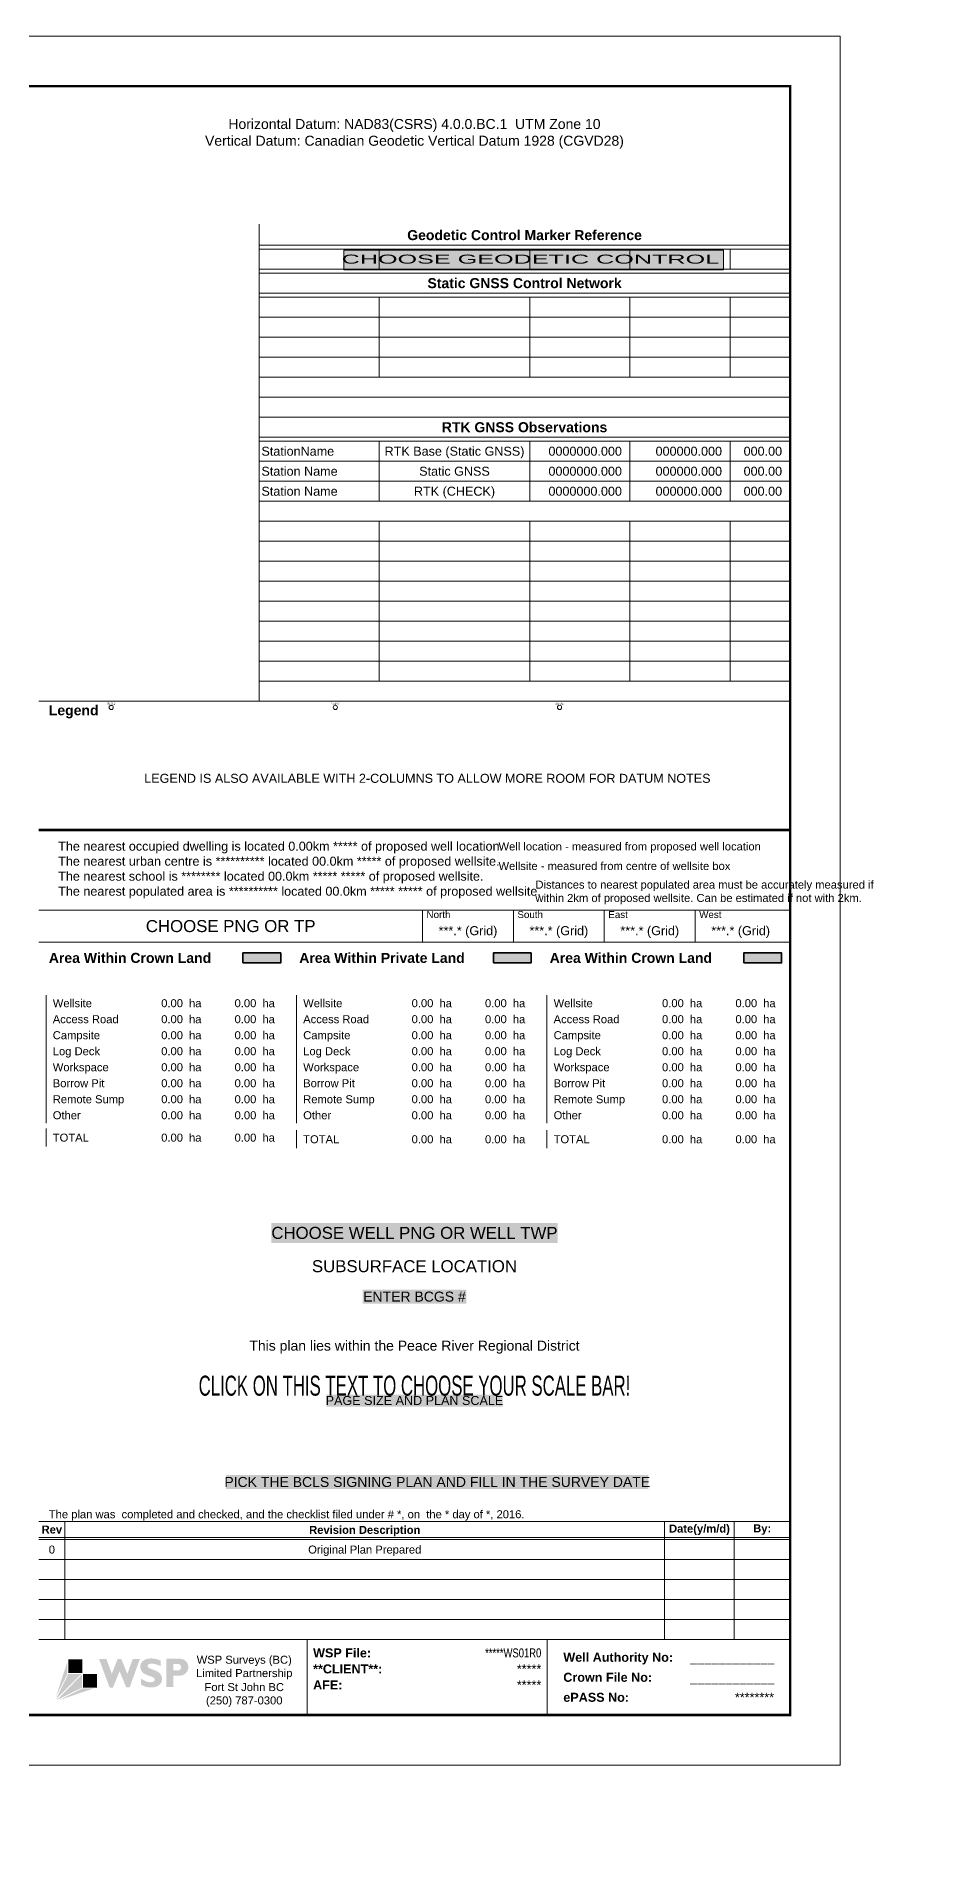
# Paper-space layout 'WellPlan' of a CAD drawing. Extents: x -547 to 11411, y -485 to 420.
# Drawn here: x -188.3 to 32.9, y -32.9 to 419.5 of the extents above; entities that cross this region are included whole.
import ezdxf
from ezdxf.enums import TextEntityAlignment as Align

# ---------------------------------------------------------------- set-up
doc = ezdxf.new("R2010")
doc.units = 0
doc.layers.add('Dwg_NoPrint', color=2, linetype='Continuous', lineweight=15, plot=False)
for name, color, linetype, lineweight in [('Dwg_Title', 7, 'Continuous', 13), ('Dwg_Wipeout', 255, 'Continuous', 20), ('Img_Logo', 7, 'Continuous', 25), ('Txt_Title', 7, 'Continuous', 15)]:
    doc.layers.add(name, color=color, linetype=linetype, lineweight=lineweight)
doc.styles.add('Sans', font='sanss___.ttf')
doc.styles.add('Sans_B', font='sanssb__.ttf')

# ---------------------------------------------------------------- blocks, each defined once
blk = doc.blocks.new('Border_17x22L')
at = {"layer": 'Dwg_NoPrint', "flags": 128}
blk.add_lwpolyline([(12.5, -12.5), (-547.4999999999999, -12.5), (-547.4999999999999, 419.5000000000001), (12.50000000000011, 419.5000000000001)], close=True, dxfattribs=at)
at = {"layer": 'Dwg_Title', "const_width": 0.6, "flags": 128}
blk.add_lwpolyline([(0, 0), (-534.9999999999999, 0), (-534.9999999999999, 407.0000000000001), (1.101341240428155e-13, 407.0000000000001)], close=True, dxfattribs=at)
blk = doc.blocks.new('*U44')
at = {"layer": 'Dwg_NoPrint'}
for centre in [(-169.5673511823375, 266.7502887054532), (-113.5891849993022, 266.7664061787533), (-57.58918499930223, 266.7664061787533)]:
    blk.add_circle(centre, 0.523707429597196, dxfattribs=at)
at = {"layer": 'Dwg_NoPrint', "style": 'Sans'}
for s, p in [('INSERTION TOP', (-169.5673511823375, 267.736455771694)), ('LEGEND ITEM', (-169.5673511823375, 267.45040568946)), ('INSERTION TOP', (-113.5891849993022, 267.7525732449941)), ('LEGEND ITEM', (-113.5891849993022, 267.4665231627602)), ('INSERTION TOP', (-57.58918499930223, 267.7525732449941)), ('LEGEND ITEM', (-57.58918499930223, 267.4665231627602))]:
    blk.add_text(s, height=0.2, dxfattribs=at).set_placement(p, align=Align.CENTER)
at = {"layer": 'Dwg_Title', "style": 'Sans_B'}
blk.add_text('Legend', height=2.5, dxfattribs=at).set_placement((-185.1411763494834, 264.7999999998137))
blk = doc.blocks.new('*U45')
at = {"layer": 'Dwg_Title'}
for p, q in [((0, -6.000000000000114), (132.6411763494834, -6.000000000000114)), ((0, -7.000000000000114), (132.6411763494834, -7.000000000000114)), ((30.00000000000205, -12.00000000000006), (30.00000000000216, -7.000000000000114)), ((92.64117634948343, -12.00000000000011), (92.64117634948343, -7.000000000000114)), ((0, -12.00000000000011), (132.6411763494834, -12.00000000000011)), ((0, -13.00000000000011), (132.6411763494834, -13.00000000000011)), ((0, -18.00000000000023), (132.6411763494834, -18.00000000000023)), ((0, -19.00000000000023), (132.6411763494834, -19.00000000000023)), ((30.0000000000016, -29.00000000000023), (30.00000000000182, -19.00000000000023)), ((0, -24.00000000000023), (132.6411763494834, -24.00000000000023)), ((0, -29.00000000000023), (132.6411763494834, -29.00000000000023)), ((30.0000000000016, -29.00000000000023), (30.0000000000016, -34.00000000000023)), ((67.64117634948343, -29.00000000000023), (67.64117634948343, -34.00000000000023)), ((92.64117634948343, -29.00000000000023), (92.64117634948343, -34.00000000000023)), ((117.6411763494834, -29.00000000000023), (117.6411763494834, -34.00000000000023)), ((0, -34.00000000000023), (132.6411763494834, -34.00000000000023)), ((30.0000000000016, -34.00000000000023), (30.0000000000016, -39.00000000000023)), ((67.64117634948343, -34.00000000000023), (67.64117634948343, -39.00000000000023)), ((92.64117634948343, -34.00000000000023), (92.64117634948343, -39.00000000000023)), ((117.6411763494834, -34.00000000000023), (117.6411763494834, -39.00000000000023)), ((0, -39.00000000000023), (132.6411763494834, -39.00000000000023)), ((0, -44.00000000000023), (132.6411763494834, -44.00000000000023))]:
    blk.add_line(p, q, dxfattribs=at)
at = {"layer": 'Dwg_Title', "flags": 128}
for points in [[(67.64117634948343, -7.000000000000114), (67.64117634948343, -12.00000000000011)], [(117.6411763494834, -7.000000000000114), (117.6411763494834, -12.00000000000011)], [(67.64117634948343, -19.00000000000023), (67.64117634948343, -29.00000000000023)], [(92.64117634948343, -19.00000000000023), (92.64117634948343, -29.00000000000023)], [(117.6411763494834, -19.00000000000023), (117.6411763494834, -29.00000000000023)]]:
    blk.add_lwpolyline(points, dxfattribs=at)
at = {"layer": 'Txt_Title', "style": 'Sans_B'}
for s, p in [('Geodetic Control Marker Reference', (66.32058817474172, -3.5)), ('Static GNSS Control Network', (66.32058817474172, -15.50000000000011))]:
    blk.add_text(s, height=2.5, dxfattribs=at).set_placement(p, align=Align.MIDDLE_CENTER)
blk = doc.blocks.new('*U13')
at = {"layer": 'Dwg_Title'}
for p, q in [((0, -5), (132.6411763494834, -5)), ((0, -10), (132.6411763494834, -10)), ((0, -11), (132.6411763494834, -11)), ((29.99999999999818, -21.00000000000011), (30.00000000000091, -11)), ((0, -16.00000000000011), (132.6411763494834, -16.00000000000011)), ((0, -21.00000000000011), (132.6411763494834, -21.00000000000011)), ((29.99999999999818, -21.00000000000011), (29.99999999999818, -26.00000000000011)), ((67.64117634948343, -21.00000000000011), (67.64117634948343, -26.00000000000011)), ((92.64117634948343, -21.00000000000011), (92.64117634948343, -26.00000000000011)), ((117.6411763494834, -21.00000000000011), (117.6411763494834, -26.00000000000011)), ((0, -26.00000000000011), (132.6411763494834, -26.00000000000011)), ((0, -31.00000000000011), (132.6411763494834, -31.00000000000011)), ((29.99999999999818, -31.00000000000011), (29.99999999999818, -36.00000000000011)), ((67.64117634948343, -31.00000000000011), (67.64117634948343, -36.00000000000011)), ((92.64117634948343, -31.00000000000011), (92.64117634948343, -36.00000000000011)), ((117.6411763494834, -31.00000000000011), (117.6411763494834, -36.00000000000011)), ((0, -36.00000000000011), (132.6411763494834, -36.00000000000011)), ((29.99999999999818, -36.00000000000011), (29.99999999999818, -41.00000000000011)), ((67.64117634948343, -36.00000000000011), (67.64117634948343, -41.00000000000011)), ((92.64117634948343, -36.00000000000011), (92.64117634948343, -41.00000000000011)), ((117.6411763494834, -36.00000000000011), (117.6411763494834, -41.00000000000011)), ((0, -41.00000000000011), (132.6411763494834, -41.00000000000011)), ((0, -41.00000000000011), (132.6411763494834, -41.00000000000011)), ((29.99999999999818, -41.00000000000011), (29.99999999999818, -46.00000000000011)), ((67.64117634948343, -41.00000000000011), (67.64117634948343, -46.00000000000011)), ((92.64117634948343, -41.00000000000011), (92.64117634948343, -46.00000000000011)), ((117.6411763494834, -41.00000000000011), (117.6411763494834, -46.00000000000011)), ((0, -46.00000000000011), (132.6411763494834, -46.00000000000011)), ((0, -46.00000000000011), (132.6411763494834, -46.00000000000011)), ((0, -46.00000000000011), (132.6411763494834, -46.00000000000011)), ((29.99999999999818, -46.00000000000011), (29.99999999999818, -51.00000000000011)), ((29.99999999999818, -46.00000000000011), (29.99999999999818, -51.00000000000011)), ((67.64117634948343, -46.00000000000011), (67.64117634948343, -51.00000000000011)), ((67.64117634948343, -46.00000000000011), (67.64117634948343, -51.00000000000011)), ((92.64117634948343, -46.00000000000011), (92.64117634948343, -51.00000000000011)), ((92.64117634948343, -46.00000000000011), (92.64117634948343, -51.00000000000011)), ((117.6411763494834, -46.00000000000011), (117.6411763494834, -51.00000000000011)), ((117.6411763494834, -46.00000000000011), (117.6411763494834, -51.00000000000011)), ((0, -51.00000000000011), (132.6411763494834, -51.00000000000011)), ((0, -51.00000000000011), (132.6411763494834, -51.00000000000011)), ((0, -51.00000000000011), (132.6411763494834, -51.00000000000011)), ((0, -51.00000000000011), (132.6411763494834, -51.00000000000011)), ((0, -51.00000000000011), (132.6411763494834, -51.00000000000011)), ((0, -51.00000000000011), (132.6411763494834, -51.00000000000011)), ((0, -51.00000000000011), (132.6411763494834, -51.00000000000011)), ((29.99999999999818, -51.00000000000011), (29.99999999999818, -56.00000000000011)), ((67.64117634948343, -51.00000000000011), (67.64117634948343, -56.00000000000011)), ((92.64117634948343, -51.00000000000011), (92.64117634948343, -56.00000000000011)), ((117.6411763494834, -51.00000000000011), (117.6411763494834, -56.00000000000011)), ((0, -56.00000000000011), (132.6411763494834, -56.00000000000011)), ((0, -56.00000000000011), (132.6411763494834, -56.00000000000011)), ((0, -56.00000000000011), (132.6411763494834, -56.00000000000011)), ((0, -56.00000000000011), (132.6411763494834, -56.00000000000011)), ((0, -56.00000000000011), (132.6411763494834, -56.00000000000011)), ((29.99999999999818, -56.00000000000011), (29.99999999999818, -61.00000000000011)), ((67.64117634948343, -56.00000000000011), (67.64117634948343, -61.00000000000011)), ((92.64117634948343, -56.00000000000011), (92.64117634948343, -61.00000000000011)), ((117.6411763494834, -56.00000000000011), (117.6411763494834, -61.00000000000011)), ((0, -61.00000000000011), (132.6411763494834, -61.00000000000011)), ((0, -61.00000000000011), (132.6411763494834, -61.00000000000011)), ((0, -61.00000000000011), (132.6411763494834, -61.00000000000011)), ((0, -61.00000000000011), (132.6411763494834, -61.00000000000011)), ((0, -61.00000000000011), (132.6411763494834, -61.00000000000011)), ((0, -61.00000000000011), (132.6411763494834, -61.00000000000011)), ((29.99999999999818, -61.00000000000011), (29.99999999999818, -66.00000000000011)), ((67.64117634948343, -61.00000000000011), (67.64117634948343, -66.00000000000011)), ((92.64117634948343, -61.00000000000011), (92.64117634948343, -66.00000000000011)), ((117.6411763494834, -61.00000000000011), (117.6411763494834, -66.00000000000011)), ((0, -66.00000000000011), (132.6411763494834, -66.00000000000011)), ((0, -66.00000000000011), (132.6411763494834, -66.00000000000011)), ((0, -66.00000000000011), (132.6411763494834, -66.00000000000011)), ((0, -66.00000000000011), (132.6411763494834, -66.00000000000011)), ((0, -66.00000000000011), (132.6411763494834, -66.00000000000011)), ((0, -66.00000000000011), (132.6411763494834, -66.00000000000011)), ((0, -66.00000000000011), (132.6411763494834, -66.00000000000011)), ((29.99999999999818, -66.00000000000011), (29.99999999999818, -71.00000000000011)), ((67.64117634948343, -66.00000000000011), (67.64117634948343, -71.00000000000011)), ((92.64117634948343, -66.00000000000011), (92.64117634948343, -71.00000000000011)), ((117.6411763494834, -66.00000000000011), (117.6411763494834, -71.00000000000011)), ((0, -71.00000000000011), (132.6411763494834, -71.00000000000011)), ((0, -71.00000000000011), (132.6411763494834, -71.00000000000011)), ((0, -71.00000000000011), (132.6411763494834, -71.00000000000011)), ((0, -71.00000000000011), (132.6411763494834, -71.00000000000011)), ((0, -71.00000000000011), (132.6411763494834, -71.00000000000011)), ((0, -71.00000000000011), (132.6411763494834, -71.00000000000011)), ((0, -71.00000000000011), (132.6411763494834, -71.00000000000011)), ((0, -76.00000000000011), (132.6411763494834, -76.00000000000011))]:
    blk.add_line(p, q, dxfattribs=at)
at = {"layer": 'Dwg_Title', "flags": 128}
for points in [[(67.64117634948343, -11), (67.64117634948343, -21.00000000000011)], [(92.64117634948343, -11), (92.64117634948343, -21.00000000000011)], [(117.6411763494834, -11), (117.6411763494834, -21.00000000000011)]]:
    blk.add_lwpolyline(points, dxfattribs=at)
at = {"layer": 'Dwg_Title', "style": 'Sans'}
for s, p in [('RTK Base (Static GNSS)', (48.82058817474262, -13.5)), ('Static GNSS', (48.82058817474262, -18.50000000000011)), ('RTK (CHECK)', (48.82058817474262, -23.50000000000011))]:
    blk.add_text(s, height=2.25, dxfattribs=at).set_placement(p, align=Align.MIDDLE_CENTER)
for tag, p in [('STATION_BASE', (0.5964999999999998, -13.5)), ('STATION_STATIC', (0.5964999999999998, -18.50000000000011)), ('STATION_CHECK', (0.5964999999999998, -23.50000000000011))]:
    blk.add_attdef(tag, text='', height=2.25, dxfattribs=at).set_placement(p, align=Align.MIDDLE_LEFT)
for tag, p in [('NORTH_BASE', (90.64117634948343, -13.49999999999977)), ('EAST_BASE', (115.6411763494834, -13.49999999999977)), ('ELEV_BASE', (130.6411763494834, -13.49999999999977)), ('NORTH_STATIC', (90.64117634948343, -18.49999999999989)), ('EAST_STATIC', (115.6411763494834, -18.49999999999989)), ('ELEV_STATIC', (130.6411763494834, -18.49999999999989)), ('NORTH_CHECK', (90.64117634948343, -23.49999999999989)), ('EAST_CHECK', (115.6411763494834, -23.49999999999989)), ('ELEV_CHECK', (130.6411763494834, -23.49999999999989))]:
    blk.add_attdef(tag, text='', height=2.25, dxfattribs=at).set_placement(p, align=Align.MIDDLE_RIGHT)
at = {"layer": 'Txt_Title', "style": 'Sans_B'}
blk.add_text('RTK GNSS Observations', height=2.5, dxfattribs=at).set_placement((66.32058817474172, -7.5), align=Align.MIDDLE_CENTER)
blk = doc.blocks.new('Note_Well_WA and Crown No')
at = {"layer": 'Txt_Title', "style": 'Sans_B'}
for s, p in [('Well Authority No:', (-56.64108817474056, 14.41771498704916)), ('Crown File No:', (-56.64108817474056, 9.417714987049159))]:
    blk.add_text(s, height=2.25, dxfattribs=at).set_placement(p, align=Align.MIDDLE_LEFT)
at = {"layer": 'Txt_Title', "style": 'Sans'}
for tag, p in [('WA#', (-4.000088174742871, 14.41771498704916)), ('CROWN#', (-4.000088174742871, 9.417714987049159))]:
    blk.add_attdef(tag, text='', height=2.25, dxfattribs=at).set_placement(p, align=Align.MIDDLE_RIGHT)
blk = doc.blocks.new('*U42')
at = {"layer": 'Dwg_NoPrint', "style": 'Sans', "width": 0.6}
blk.add_text('CLICK ON THIS TEXT TO CHOOSE YOUR SCALE BAR!', height=5, dxfattribs=at).set_placement((0, 7.604558256234441), align=Align.MIDDLE_CENTER)
blk = doc.blocks.new('*U15')
at = {"layer": 'Dwg_Wipeout', "color": 135, "true_color": 0x529ead, "const_width": 3.5, "flags": 128}
blk.add_lwpolyline([(0.0802399611353053, 1.282039566307333), (105.5318395215849, 1.282039566307333)], dxfattribs=at)
at = {"layer": 'Dwg_NoPrint', "style": 'Sans'}
blk.add_text('PICK THE BCLS SIGNING PLAN AND FILL IN THE SURVEY DATE', height=2.5, dxfattribs=at).set_placement((52.80603974136011, 0), align=Align.CENTER)
blk = doc.blocks.new('F_Area1')
at = {"layer": 'Dwg_NoPrint'}
blk.add_line((0, 0.25), (0, 4.25), dxfattribs=at)
at = {"layer": 'Dwg_Title', "color": 41, "style": 'Sans'}
for p in [(35.72657764235919, 2.25), (54.05175527984079, 2.25)]:
    blk.add_text('ha', height=2, dxfattribs=at).set_placement(p, align=Align.MIDDLE_LEFT)
blk.add_attdef('Feature', text='', height=2, dxfattribs=at).set_placement((1.691419276364968, 2.25), align=Align.MIDDLE_LEFT)
for tag, p in [('NEW', (34.20979428196733, 2.25)), ('TOT', (52.53497191933252, 2.25))]:
    blk.add_attdef(tag, text='', height=2, dxfattribs=at).set_placement(p, align=Align.MIDDLE_RIGHT)
blk = doc.blocks.new('F_Area2')
at = {"layer": 'Dwg_NoPrint'}
blk.add_line((0, 0.25), (0, 4.25), dxfattribs=at)
at = {"layer": 'Dwg_Title', "color": 41, "style": 'Sans'}
for p in [(35.72657764235919, 2.25), (54.05175527984079, 2.25)]:
    blk.add_text('ha', height=2, dxfattribs=at).set_placement(p, align=Align.MIDDLE_LEFT)
blk.add_attdef('Feature', text='', height=2, dxfattribs=at).set_placement((1.691419276364968, 2.25), align=Align.MIDDLE_LEFT)
for tag, p in [('NEW', (34.20979428196733, 2.25)), ('TOT', (52.53497191933252, 2.25))]:
    blk.add_attdef(tag, text='', height=2, dxfattribs=at).set_placement(p, align=Align.MIDDLE_RIGHT)
blk = doc.blocks.new('F_Area3')
at = {"layer": 'Dwg_NoPrint'}
blk.add_line((0, 0.25), (0, 4.25), dxfattribs=at)
at = {"layer": 'Dwg_Title', "color": 41, "style": 'Sans'}
for p in [(35.72657764235919, 2.25), (54.05175527984079, 2.25)]:
    blk.add_text('ha', height=2, dxfattribs=at).set_placement(p, align=Align.MIDDLE_LEFT)
blk.add_attdef('Feature', text='', height=2, dxfattribs=at).set_placement((1.691419276364968, 2.25), align=Align.MIDDLE_LEFT)
for tag, p in [('NEW', (34.20979428196733, 2.25)), ('TOT', (52.53497191933252, 2.25))]:
    blk.add_attdef(tag, text='', height=2, dxfattribs=at).set_placement(p, align=Align.MIDDLE_RIGHT)
blk = doc.blocks.new('F_Area1_Tot')
at = {"layer": 'Dwg_NoPrint', "flags": 128}
blk.add_lwpolyline([(0, -4.5), (0, 0)], dxfattribs=at)
at = {"layer": 'Dwg_Title', "color": 1, "style": 'Sans'}
for s, p in [('TOTAL', (1.691419276364968, -2.25)), ('ha', (35.72657764235919, -2.25)), ('ha', (54.05175527984079, -2.25))]:
    blk.add_text(s, height=2, dxfattribs=at).set_placement(p, align=Align.MIDDLE_LEFT)
for tag, p in [('TOTAL_NEWCUT', (34.20979428196733, -2.25)), ('TOTAL', (52.53497191933252, -2.25))]:
    blk.add_attdef(tag, text='', height=2, dxfattribs=at).set_placement(p, align=Align.MIDDLE_RIGHT)
blk = doc.blocks.new('F_Area2_Tot')
at = {"layer": 'Dwg_NoPrint', "flags": 128}
blk.add_lwpolyline([(0, -4.5), (0, 0)], dxfattribs=at)
at = {"layer": 'Dwg_Title', "color": 1, "style": 'Sans'}
for s, p in [('TOTAL', (1.691419276364968, -2.25)), ('ha', (35.72657764235919, -2.25)), ('ha', (54.05175527984079, -2.25))]:
    blk.add_text(s, height=2, dxfattribs=at).set_placement(p, align=Align.MIDDLE_LEFT)
for tag, p in [('TOTAL_NEWCUT', (34.20979428196733, -2.25)), ('TOTAL', (52.53497191933252, -2.25))]:
    blk.add_attdef(tag, text='', height=2, dxfattribs=at).set_placement(p, align=Align.MIDDLE_RIGHT)
blk = doc.blocks.new('F_Area3_Tot')
at = {"layer": 'Dwg_NoPrint', "flags": 128}
blk.add_lwpolyline([(0, -4.5), (0, 0)], dxfattribs=at)
at = {"layer": 'Dwg_Title', "color": 1, "style": 'Sans'}
for s, p in [('TOTAL', (1.691419276364968, -2.25)), ('ha', (35.72657764235919, -2.25)), ('ha', (54.05175527984079, -2.25))]:
    blk.add_text(s, height=2, dxfattribs=at).set_placement(p, align=Align.MIDDLE_LEFT)
for tag, p in [('TOTAL_NEWCUT', (34.20979428196733, -2.25)), ('TOTAL', (52.53497191933252, -2.25))]:
    blk.add_attdef(tag, text='', height=2, dxfattribs=at).set_placement(p, align=Align.MIDDLE_RIGHT)
blk = doc.blocks.new('Areas3_Within')
blk.add_hatch(color=253).paths.add_polyline_path([(-11.56998528030294, -2.5), (-11.56998528030294, -5), (-2.1293386688385, -5), (-2.1293386688385, -2.5)])
at = {"layer": 'Dwg_Title', "color": 1, "lineweight": 35}
blk.add_lwpolyline([(-11.56998528030294, -5), (-2.1293386688385, -5), (-2.1293386688385, -2.5), (-11.56998528030294, -2.5)], close=True, dxfattribs=at)
at = {"layer": 'Txt_Title', "style": 'Sans_B'}
blk.add_text('Area Within Crown Land', height=2.5, dxfattribs=at).set_placement((-60.04705878316122, -5))
blk = doc.blocks.new('*U43')
blk.add_hatch(color=253).paths.add_polyline_path([(-11.56998528030294, -2.5), (-11.56998528030294, -5), (-2.1293386688385, -5), (-2.1293386688385, -2.5)])
at = {"layer": 'Dwg_Title', "color": 1, "lineweight": 35}
blk.add_lwpolyline([(-11.56998528030294, -5), (-2.1293386688385, -5), (-2.1293386688385, -2.5), (-11.56998528030294, -2.5)], close=True, dxfattribs=at)
at = {"layer": 'Txt_Title', "style": 'Sans_B'}
blk.add_text('Area Within Private Land', height=2.5, dxfattribs=at).set_placement((-60.04705878316122, -5))
blk = doc.blocks.new('Areas1_Within')
blk.add_hatch(color=253).paths.add_polyline_path([(-11.56998528030294, -2.5), (-11.56998528030294, -5), (-2.1293386688385, -5), (-2.1293386688385, -2.5)])
at = {"layer": 'Dwg_Title', "color": 1, "lineweight": 35}
blk.add_lwpolyline([(-11.56998528030294, -5), (-2.1293386688385, -5), (-2.1293386688385, -2.5), (-11.56998528030294, -2.5)], close=True, dxfattribs=at)
at = {"layer": 'Txt_Title', "style": 'Sans_B'}
blk.add_text('Area Within Crown Land', height=2.5, dxfattribs=at).set_placement((-60.04705878316122, -5))
blk = doc.blocks.new('*U48')
at = {"layer": 'Txt_Title', "style": 'Sans'}
blk.add_text('This plan lies within the Peace River Regional District', height=2.5, dxfattribs=at).set_placement((0, 0), align=Align.CENTER)
blk = doc.blocks.new('*U49')
at = {"layer": 'Dwg_Wipeout', "color": 135, "true_color": 0x529ead, "const_width": 3, "flags": 128}
blk.add_lwpolyline([(-22.00188719877053, 0), (22.00188719877053, 0)], dxfattribs=at)
at = {"layer": 'Dwg_NoPrint', "insert": (0, 0), "char_height": 2.25, "attachment_point": 5, "style": 'Sans'}
blk.add_mtext('PAGE SIZE AND PLAN SCALE', dxfattribs=at)
blk = doc.blocks.new('*U50')
at = {"layer": 'Dwg_Wipeout', "color": 135, "true_color": 0x529ead, "const_width": 3.5, "flags": 128}
blk.add_lwpolyline([(-12.93394528847669, 0), (12.93394528847669, 0)], dxfattribs=at)
at = {"layer": 'Dwg_NoPrint', "style": 'Sans'}
blk.add_text('ENTER BCGS #', height=2.5, dxfattribs=at).set_placement((0, 0), align=Align.MIDDLE_CENTER)
blk = doc.blocks.new('*U51')
at = {"layer": 'Dwg_Wipeout', "color": 135, "true_color": 0x529ead, "const_width": 5, "flags": 128}
blk.add_lwpolyline([(-35.78503888235886, 0), (35.78503888235886, 0)], dxfattribs=at)
at = {"layer": 'Dwg_NoPrint', "style": 'Sans'}
blk.add_text('CHOOSE WELL PNG OR WELL TWP', height=3, dxfattribs=at).set_placement((0, 0), align=Align.MIDDLE_CENTER)
blk = doc.blocks.new('*U52')
at = {"layer": 'Dwg_NoPrint', "style": 'Sans'}
blk.add_text('SUBSURFACE LOCATION', height=3, dxfattribs=at).set_placement((0, 0), align=Align.MIDDLE_CENTER)
blk = doc.blocks.new('*U53')
at = {"layer": 'Txt_Title', "style": 'Sans'}
for tag, p in [('HZ-DATUM', (0, 2.128228975671362)), ('V-DATUM', (0, -2.052220861895648))]:
    blk.add_attdef(tag, text='', height=2.5, dxfattribs=at).set_placement(p, align=Align.MIDDLE_CENTER)
blk = doc.blocks.new('*U54')
at = {"layer": 'Dwg_Wipeout'}
blk.add_hatch(color=251, dxfattribs=at).paths.add_polyline_path([(21.16724955722339, -0.2597879567002792), (116.0360906381127, -0.2597879567002792), (116.0360906381127, -5.177508881501353), (21.16724955722339, -5.177508881501353)])
at = {"layer": 'Dwg_Wipeout', "color": 251}
blk.add_lwpolyline([(21.16724955722339, -0.2597879567002792), (116.0360906381127, -0.2597879567002792), (116.0360906381127, -5.177508881501353), (21.16724955722339, -5.177508881501353)], close=True, dxfattribs=at)
at = {"layer": 'Dwg_NoPrint', "style": 'Sans', "width": 2}
blk.add_text('CHOOSE GEODETIC CONTROL', height=2.25, dxfattribs=at).set_placement((114.9236727135778, -2.499999999999773), align=Align.MIDDLE_RIGHT)
blk = doc.blocks.new('*U16')
for p, q in [((-187.6411763494834, 8), (0, 8)), ((-91.80784301614995, 8), (-91.80784301614995, 0)), ((-69.10588226211257, 8), (-69.10588226211257, 0)), ((-46.40392150807497, 8), (-46.40392150807497, 0)), ((-23.70196075403737, 8), (-23.70196075403737, 0))]:
    blk.add_line(p, q)
blk.add_lwpolyline([(-187.6411763494834, 0), (0, 0)])
at = {"style": 'Sans'}
for s, p in [('North', (-90.80784301614995, 6)), ('South', (-68.10588226211257, 6)), ('East', (-45.40392150807497, 6)), ('West', (-22.70196075403737, 6))]:
    blk.add_text(s, height=1.75, dxfattribs=at).set_placement(p)
for tag, p in [('N_O/S', (-80.45686263913115, 2.850686832545534)), ('S_O/S', (-57.75490188509377, 2.850686832545534)), ('E_O/S', (-35.05294113105617, 2.850686832545534)), ('W_O/S', (-12.35098037701857, 2.850686832545534))]:
    blk.add_attdef(tag, text='', height=2.25, dxfattribs=at).set_placement(p, align=Align.MIDDLE_CENTER)
at = {"layer": 'Dwg_NoPrint', "style": 'Sans'}
blk.add_text('CHOOSE PNG OR TP', height=3, dxfattribs=at).set_placement((-139.7245096828167, 4), align=Align.MIDDLE_CENTER)
blk = doc.blocks.new('Logo_WSP_FSJ')
at = {"layer": 'Txt_Title'}
h = blk.add_hatch(color=240, dxfattribs=at)
h.dxf.hatch_style = 1
h.paths.add_polyline_path([(7.366882512365635, 13.92455962750393), (10.82662158330362, 13.92455962750393), (10.82662158330362, 10.51041497784201), (7.366882512365635, 10.51041497784201)])
h = blk.add_hatch(color=152, dxfattribs=at)
h.dxf.hatch_style = 1
h.paths.add_polyline_path([(15.03753875685419, 13.98991316442718), (16.85473820271767, 14.00091549147711), (18.23458724901286, 10.3049007784628), (19.68534008614159, 14.0013229585722), (20.59857936322067, 14.0013229585722), (22.12029988155359, 10.27878120753997), (23.46794963311731, 14.02205137135353), (25.25602862248746, 14.02205137135353), (22.67067573484928, 6.877403840321183), (21.84810270187523, 6.877403840321183), (20.1626452002007, 10.93581152389972), (18.5229820896937, 6.858115156533923), (17.69081969291324, 6.858115156533923)])
h = blk.add_hatch(color=152, dxfattribs=at)
h.dxf.hatch_style = 1
edge = h.paths.add_edge_path()
edge.add_line((30.44268085344567, 12.21561826891995), (30.44268085344567, 13.58422815653746))
edge.add_arc((28.07501188766452, 8.673507144767349), 5.451700394093919, 64.2592925285843, 98.47320976510615)
edge.add_arc((27.60157684177983, 11.6447323914922), 2.443337206160039, 97.75875889784851, 147.4275892865525)
edge.add_arc((27.40093104286115, 12.07709103765605), 2.057513771182058, 154.5843143563131, 230.7792926984367)
edge.add_arc((29.5938398755074, 15.86844933789129), 6.419443855833162, 237.0253857019846, 254.4085803980442)
edge.add_line((27.86845014247859, 9.685222859154404), (28.01040638967097, 9.635873257097483))
edge.add_line((28.01040638967095, 9.635873257097483), (28.34954615720534, 9.49783206261132))
edge.add_line((28.34954615720534, 9.497832062611316), (28.45295804622827, 9.451970013335725))
edge.add_line((28.45295804622828, 9.451970013335725), (28.54343697538314, 9.403369634929774))
edge.add_line((28.54343697538314, 9.403369634929774), (28.64461850965035, 9.340189339759643))
edge.add_arc((28.37911973994488, 8.83591020739723), 0.569900903711617, -56.379207688982206, 62.23356806817338, ccw=False)
edge.add_arc((28.16784496094118, 9.176820276296866), 0.9708499294576015, 274.65160549225294, 302.86377236489113, ccw=False)
edge.add_arc((27.87555012805115, 11.08117949645899), 2.895878265974574, 244.3860253806331, 277.3611196376029, ccw=False)
edge.add_line((26.62364545957513, 8.469887549473395), (26.21117078634267, 8.667102709180478))
edge.add_line((26.21117078634268, 8.667102709180476), (25.7091764002062, 8.964710379199522))
edge.add_line((25.70917640020622, 8.964710379199524), (25.51475848647091, 9.097049359671333))
edge.add_line((25.5147584864709, 9.097049359671331), (25.5147584864709, 7.57281136811876))
edge.add_line((25.5147584864709, 7.57281136811876), (25.69745445327184, 7.478394015813796))
edge.add_line((25.69745445327186, 7.478394015813794), (25.92805706561402, 7.363749624857309))
edge.add_line((25.92805706561398, 7.363749624857313), (26.19286377507435, 7.248002854749315))
edge.add_line((26.19286377507439, 7.248002854749313), (26.35836790798488, 7.18516885294888))
edge.add_line((26.35836790798487, 7.18516885294888), (26.5691098114099, 7.109106659071507))
edge.add_line((26.56910981140987, 7.109106659071507), (26.74372219427526, 7.055736697658149))
edge.add_line((26.74372219427528, 7.055736697658148), (26.85957479690183, 7.028177934352913))
edge.add_line((26.85957479690182, 7.028177934352914), (26.97984115929771, 7.00061917104764))
edge.add_line((26.97984115929773, 7.000619171047639), (27.13982845551002, 6.967548690855426))
edge.add_line((27.13982845550998, 6.967548690855427), (27.28436880257439, 6.945501644437091))
edge.add_line((27.28436880257442, 6.945501644437091), (27.43896534876684, 6.922117272410109))
edge.add_line((27.43896534876683, 6.922117272410109), (27.69988442597941, 6.901159905334811))
edge.add_arc((28.11291702789771, 10.39686165572725), 3.520017991139266, 263.2614922599552, 299.0484648666443)
edge.add_arc((28.80787940814201, 9.007755450536688), 1.969347846796693, 300.9962880579896, 347.563900555323)
edge.add_arc((28.87355818538504, 9.040771498436818), 1.912882611824257, 346.1744031431848, 407.3836066073472)
edge.add_arc((27.99740222254127, 8.146305922045432), 3.164598279968212, 46.67503078791477, 70.5673243274755)
edge.add_line((29.05026089271593, 11.1306267650876), (28.23823751517918, 11.45170046153616))
edge.add_line((28.23823751517915, 11.45170046153616), (27.79071257409178, 11.62361097205594))
edge.add_line((27.7907125740918, 11.62361097205594), (27.65103854358849, 11.68864186185552))
edge.add_line((27.65103854358847, 11.68864186185552), (27.54392827333975, 11.74883609219438))
edge.add_line((27.54392827333976, 11.74883609219438), (27.46954632945187, 11.79491063967413))
edge.add_line((27.46954632945187, 11.79491063967413), (27.42268564672033, 11.83281062450536))
edge.add_line((27.42268564672031, 11.83281062450536), (27.36838706001071, 11.87665590841781))
edge.add_arc((27.62334079276536, 12.24597014118708), 0.4487698835388516, 124.0621360203638, 235.3809878761004, ccw=False)
edge.add_arc((28.07843464710618, 11.54432996962673), 1.285023604036375, 88.4058177271969, 123.350098020394, ccw=False)
edge.add_arc((28.08717911407922, 8.62350545303547), 4.205437452773842, 69.0190666251774, 89.63207463183602, ccw=False)
edge.add_line((29.59296651341316, 12.55012085019369), (30.44268085344568, 12.21561826891995))
h = blk.add_hatch(color=152, dxfattribs=at)
h.dxf.hatch_style = 1
edge = h.paths.add_edge_path()
edge.add_arc((35.19406132800214, 11.97796978585069), 2.152107545477106, 266.3639932449253, 360.7355583473961)
edge.add_arc((35.23389125673998, 11.93607075831783), 2.113244316932782, 1.885401332271265, 87.6293389463592)
edge.add_line((35.32130357119286, 14.04750643821213), (31.84410548428721, 14.04750643821213))
edge.add_line((31.84410548428718, 14.04750643821213), (31.84410548428718, 6.997852938112723))
edge.add_line((31.84410548428718, 6.997852938112725), (33.62923099607072, 6.997852938112725))
edge.add_line((33.62923099607076, 6.997852938112725), (33.62923099607076, 9.830194278977284))
edge.add_line((33.62923099607076, 9.830194278977281), (35.05757960990717, 9.830194278977281))
h.paths.add_polyline_path([(34.60970617588907, 11.14143573308142), (33.61716007218791, 11.14143573308142), (33.61716007218791, 12.7579782580946), (34.51824130215152, 12.7579782580946), (34.68550532436132, 12.74393405860424), (34.86826130938925, 12.71770573439176), (34.96822166634564, 12.68744244848866), (35.04495884162264, 12.66424061384998), (35.1348225839514, 12.62691587668242), (35.21458874361679, 12.59059996937276), (35.25699646112429, 12.56336299417288), (35.31454958459108, 12.51292418433436), (35.37917033829711, 12.44937130182482), (35.4296553475067, 12.37976561903826), (35.45921674436079, 12.31061086888854), (35.48849789481653, 12.22789129230154), (35.50364330077588, 12.14618036670193), (35.51575972234684, 12.06245196025701), (35.5197988522159, 11.94139863777395), (35.51679019658184, 11.8652443255674), (35.50568343647359, 11.76436670589029), (35.49255735343991, 11.67962946958743), (35.46125639604054, 11.58783078202014), (35.43096558412208, 11.52986939265936), (35.40673274098003, 11.48649203408528), (35.36533516895321, 11.43201808368556), (35.3198984670575, 11.38964955496938), (35.2512385834824, 11.3331579448538), (35.17854005405638, 11.27969282431199), (35.07866633631477, 11.232979172385), (34.95357673495607, 11.19233692327149), (34.85492855068696, 11.16693551757555), (34.75526392870358, 11.15271065883763), (34.6352589360057, 11.14051794832942)], flags=16)
h = blk.add_hatch(color=240, dxfattribs=at)
h.dxf.hatch_style = 1
h.paths.add_polyline_path([(7.107952041709666, 13.22565061795296), (7.107952041709666, 10.22283486777291), (4.254858895487132, 4.507605368571372)])
h = blk.add_hatch(color=240, dxfattribs=at)
h.dxf.hatch_style = 1
h.paths.add_polyline_path([(7.333407083688257, 10.22963556833384), (10.60419741301519, 10.22963556833384), (4.262712571907457, 3.920854424819236)])
h = blk.add_hatch(color=152, dxfattribs=at)
h.dxf.hatch_style = 1
h.paths.add_polyline_path([(10.79332486622792, 10.10677311476104), (10.79332486622792, 6.844715079313389), (4.471813334681769, 3.726039622953813)])
h = blk.add_hatch(color=152, dxfattribs=at)
h.dxf.hatch_style = 1
h.paths.add_polyline_path([(11.04234479108698, 10.25863026785908), (14.50683007606875, 10.25863026785908), (14.50683007606875, 6.843893362856825), (11.04234479108698, 6.843893362856825)])
h = blk.add_hatch(color=152, dxfattribs=at)
h.dxf.hatch_style = 1
h.paths.add_polyline_path([(10.86104741087553, 6.633395810473978), (13.76716828741309, 6.633395810473978), (5.103712509295178, 3.736127189340881)])
at = {"layer": 'Txt_Title', "insert": (51.30450399213623, 8.423432530262783), "char_height": 1.999956, "width": 23.32184630452675, "attachment_point": 5, "style": 'Sans'}
blk.add_mtext('WSP Surveys (BC)\\PLimited Partnership\\P{\\H0.050001x;\\P}Fort St John BC\\P(250) 787-0300', dxfattribs=at)
blk = doc.blocks.new('TtlBlk_Well_DwgProp')
at = {"layer": 'Dwg_Title'}
for p, q in [((-187.6411763494834, 48.33542997301693), (0, 48.33542997133516)), ((-181.1347912850165, 18.83542997409832), (-181.1347912851527, 48.33542997295861)), ((-187.6411763494834, 44.33542997207662), (0, 44.33542997207662)), ((-187.6411763494834, 43.83542997200938), (0, 43.83542997537277)), ((-187.6411763494834, 38.83542997365068), (0, 38.83542997701397)), ((-187.6411763494834, 33.83542997373338), (0, 33.83542997709677)), ((-187.6411763494834, 28.83542997381615), (0, 28.83542997717954)), ((-187.6411763494834, 23.83542997395723), (0, 23.83542997395723)), ((-187.6411763494834, 18.83542997409832), (-82.72658522392157, 18.83542997409832)), ((-120.6411763494834, 18.83542997409832), (-120.6411763496039, 0.2000000000000028)), ((-82.72658522392157, 18.83542997409832), (0, 18.83542997409832)), ((-60.64117634948342, 18.83542997409832), (-60.64117634948342, 0.2000000000000028))]:
    blk.add_line(p, q, dxfattribs=at)
for points in [[(-31.33363762989188, 18.83542996850538), (-31.33363762989188, 48.33542996673329)], [(-13.94417437863717, 18.83542996850538), (-13.94417437863717, 48.33542996657742)]]:
    blk.add_lwpolyline(points, dxfattribs=at)
at = {"layer": 'Txt_Title', "style": 'Sans_B'}
for s, p in [('Rev', (-184.387983817388, 46.33542997300795)), ('Date(y/m/d)', (-22.63890600426453, 46.33542996648369)), ('By:', (-6.972087189318586, 46.33542996648369))]:
    blk.add_text(s, height=2, dxfattribs=at).set_placement(p, align=Align.MIDDLE)
at = {"layer": 'Txt_Title'}
for s, style, p in [('Revision Description', 'Sans_B', (-106.234214457483, 46.2563326230747)), ('0', 'Sans', (-184.387983817388, 41.33542997205076)), ('Original Plan Prepared', 'Sans', (-106.234214457483, 41.33542997130452))]:
    blk.add_text(s, height=2, dxfattribs=dict(at, style=style)).set_placement(p, align=Align.MIDDLE_CENTER)
at = {"layer": 'Txt_Title', "style": 'Sans_B'}
for s, p in [('WSP File:', (-119.1411763494812, 15.51771498704916)), ('ePASS No:', (-56.64108817474055, 4.417714987049159))]:
    blk.add_text(s, height=2.25, dxfattribs=at).set_placement(p, align=Align.MIDDLE_LEFT)
at = {"layer": 'Txt_Title'}
for tag, height, style, p in [('WELLNAME', 6, 'Sans_B', (-93.82058817474172, 127.9287599089387)), ('OPERATOR', 6, 'Sans_B', (-93.82058817474172, 67.83542997301693)), ('DATEDRAFT', 2, 'Sans', (-22.63890600426453, 41.33542996519471)), ('REV1DESC', 2, 'Sans', (-106.234214457483, 36.33542997294582)), ('REV2DESC', 2, 'Sans', (-106.234214457483, 31.33542997302847)), ('REV3DESC', 2, 'Sans', (-106.234214457483, 26.33542997466982)), ('REV4DESC', 2, 'Sans', (-106.234214457483, 21.33542997481091))]:
    blk.add_attdef(tag, text='', height=height, dxfattribs=dict(at, style=style)).set_placement(p, align=Align.MIDDLE_CENTER)
at = {"layer": 'Txt_Title', "style": 'Sans'}
for tag, p in [('BY', (-6.972087189318586, 41.33542996519471)), ('REV1', (-184.387983817388, 36.33542997369206)), ('REV1DATE', (-22.63890600426453, 36.335429966836)), ('REV1BY', (-6.972087189318586, 36.335429966836)), ('REV2', (-184.387983817388, 31.33542997377471)), ('REV2DATE', (-22.63890600426453, 31.33542996691865)), ('REV2BY', (-6.972087189318586, 31.33542996691865)), ('REV3', (-184.387983817388, 26.33542997541606)), ('REV3DATE', (-22.63890600426453, 26.33542996855995)), ('REV3BY', (-6.972087189318586, 26.33542996855995)), ('REV4', (-184.387983817388, 21.33542997555715)), ('REV4DATE', (-22.63890600426453, 21.33542996870104)), ('REV4BY', (-6.972087189318586, 21.33542996870104))]:
    blk.add_attdef(tag, text='', height=2, dxfattribs=at).set_placement(p, align=Align.MIDDLE)
at = {"layer": 'Txt_Title', "style": 'Sans', "width": 0.75}
blk.add_attdef('JOB_NO', text='', height=2.25, dxfattribs=at).set_placement((-62.14117634948344, 15.51771498704916), align=Align.MIDDLE_RIGHT)
at = {"layer": 'Txt_Title', "color": 7, "style": 'Sans_B'}
for tag, p in [('CLIENT:', (-119.1411763494812, 11.51771498704916)), ('MISC_1', (-119.1411763494812, 3.51771498704916))]:
    blk.add_attdef(tag, text='', height=2.25, dxfattribs=at).set_placement(p, align=Align.MIDDLE_LEFT)
at = {"layer": 'Txt_Title', "style": 'Sans'}
for tag, p in [('CLIENT_NO', (-62.14117634948344, 11.51771498704916)), ('MISC_1_INFO', (-62.14117634948344, 3.51771498704916)), ('AFE_NO', (-62.14117634948344, 7.51771498704916)), ('EPASS_JOB_NO', (-4.000088174742871, 4.417714987049159))]:
    blk.add_attdef(tag, text='', height=2.25, dxfattribs=at).set_placement(p, align=Align.MIDDLE_RIGHT)
at = {"layer": 'Txt_Title', "style": 'Sans_B'}
blk.add_attdef('AFE:', text='', height=2.25, dxfattribs=at).set_placement((-119.1411763494812, 7.51771498704916), align=Align.MIDDLE_LEFT)

psp = doc.layouts.new('WellPlan')

# ---------------------------------------------------------------- linework, layer by layer
at = {"layer": 'Dwg_Title'}
psp.add_line((-132.6411763494834, 253.2999999998134), (-187.6411763494834, 253.2999999998134), dxfattribs=at)
at = {"layer": 'Dwg_Title', "flags": 128}
psp.add_lwpolyline([(-132.6411763494834, 372.4999999998137), (-132.6411763494834, 253.2999999998134)], dxfattribs=at)
at = {"layer": 'Dwg_Title', "const_width": 0.6}
psp.add_lwpolyline([(-187.6411763494834, 221.1375797675699), (0, 221.1375797675699)], dxfattribs=at)

# ---------------------------------------------------------------- block references
for name, p in [('*U45', (-132.6411763494834, 373.2999999998137)), ('Areas1_Within', (-125.0941175663222, 192.9375797675699)), ('*U43', (-62.54705878316122, 192.9375797675699)), ('Areas3_Within', (0, 192.9375797675699))]:
    psp.add_blockref(name, p)
psp.add_blockref('*U13', (-132.6411763494834, 329.2999999998135)).add_auto_attribs({'STATION_BASE': 'StationName', 'NORTH_BASE': '0000000.000', 'EAST_BASE': '000000.000', 'ELEV_BASE': '000.00', 'STATION_STATIC': 'Station Name', 'NORTH_STATIC': '0000000.000', 'EAST_STATIC': '000000.000', 'ELEV_STATIC': '000.00', 'STATION_CHECK': 'Station Name', 'NORTH_CHECK': '0000000.000', 'EAST_CHECK': '000000.000', 'ELEV_CHECK': '000.00'})
at = {"layer": 'Dwg_Title'}
for name, p in [('Border_17x22L', (0, 0)), ('*U54', (-132.6411763494834, 366.2999999998136)), ('*U44', (0, -14.98748051641286)), ('*U51', (-93.82058817463417, 120.4698518629303)), ('*U52', (-93.82058817463411, 112.1490816286533)), ('*U50', (-93.82058817463417, 104.5493909674162)), ('*U48', (-93.82058817463417, 91.0396508234918)), ('*U42', (-93.82058817463417, 74.6880066137814)), ('*U49', (-93.82058817463417, 78.56946939795182)), ('*U15', (-140.9397067971304, 56.9771383687891))]:
    psp.add_blockref(name, p, dxfattribs=at)
for name, p, values in [('*U53', (-93.82058817474172, 395.4363834435443), {'HZ-DATUM': 'Horizontal Datum: NAD83(CSRS) 4.0.0.BC.1  UTM Zone 10', 'V-DATUM': 'Vertical Datum: Canadian Geodetic Vertical Datum 1928 (CGVD28)'}), ('*U16', (0, 193.1375797675699), {'N_O/S': '***.* (Grid)', 'S_O/S': '***.* (Grid)', 'E_O/S': '***.* (Grid)', 'W_O/S': '***.* (Grid)'}), ('F_Area1', (-185.8498710479614, 175.6155019114066), {'Feature': 'Wellsite', 'NEW': '0.00', 'TOT': '0.00'}), ('F_Area2', (-123.3028122648002, 175.6155019114066), {'Feature': 'Wellsite', 'NEW': '0.00', 'TOT': '0.00'}), ('F_Area3', (-60.7557534816392, 175.6155019114066), {'Feature': 'Wellsite', 'NEW': '0.00', 'TOT': '0.00'}), ('F_Area1', (-185.8498710479614, 171.6155019114066), {'Feature': 'Access Road', 'NEW': '0.00', 'TOT': '0.00'}), ('F_Area2', (-123.3028122648002, 171.6155019114066), {'Feature': 'Access Road', 'NEW': '0.00', 'TOT': '0.00'}), ('F_Area3', (-60.7557534816392, 171.6155019114066), {'Feature': 'Access Road', 'NEW': '0.00', 'TOT': '0.00'}), ('F_Area1', (-185.8498710479614, 167.6155019114066), {'Feature': 'Campsite', 'NEW': '0.00', 'TOT': '0.00'}), ('F_Area1', (-185.8498710479614, 163.6155019114066), {'Feature': 'Log Deck', 'NEW': '0.00', 'TOT': '0.00'}), ('F_Area2', (-123.3028122648002, 167.6155019114066), {'Feature': 'Campsite', 'NEW': '0.00', 'TOT': '0.00'}), ('F_Area2', (-123.3028122648002, 163.6155019114066), {'Feature': 'Log Deck', 'NEW': '0.00', 'TOT': '0.00'}), ('F_Area3', (-60.7557534816392, 167.6155019114066), {'Feature': 'Campsite', 'NEW': '0.00', 'TOT': '0.00'}), ('F_Area3', (-60.7557534816392, 163.6155019114066), {'Feature': 'Log Deck', 'NEW': '0.00', 'TOT': '0.00'}), ('F_Area1', (-185.8498710479614, 159.6155019114066), {'Feature': 'Workspace', 'NEW': '0.00', 'TOT': '0.00'}), ('F_Area2', (-123.3028122648002, 159.6155019114066), {'Feature': 'Workspace', 'NEW': '0.00', 'TOT': '0.00'}), ('F_Area3', (-60.7557534816392, 159.6155019114066), {'Feature': 'Workspace', 'NEW': '0.00', 'TOT': '0.00'}), ('F_Area1', (-185.8498710479614, 155.6155019114066), {'Feature': 'Borrow Pit', 'NEW': '0.00', 'TOT': '0.00'}), ('F_Area2', (-123.3028122648002, 155.6155019114066), {'Feature': 'Borrow Pit', 'NEW': '0.00', 'TOT': '0.00'}), ('F_Area3', (-60.7557534816392, 155.6155019114066), {'Feature': 'Borrow Pit', 'NEW': '0.00', 'TOT': '0.00'}), ('F_Area1', (-185.8498710479614, 151.6155019114066), {'Feature': 'Remote Sump', 'NEW': '0.00', 'TOT': '0.00'}), ('F_Area2', (-123.3028122648002, 151.6155019114066), {'Feature': 'Remote Sump', 'NEW': '0.00', 'TOT': '0.00'}), ('F_Area3', (-60.7557534816392, 151.6155019114066), {'Feature': 'Remote Sump', 'NEW': '0.00', 'TOT': '0.00'}), ('F_Area1', (-185.8498710479614, 147.6155019114066), {'Feature': 'Other', 'NEW': '0.00', 'TOT': '0.00'}), ('F_Area2', (-123.3028122648002, 147.6155019114066), {'Feature': 'Other', 'NEW': '0.00', 'TOT': '0.00'}), ('F_Area3', (-60.7557534816392, 147.6155019114066), {'Feature': 'Other', 'NEW': '0.00', 'TOT': '0.00'}), ('F_Area1_Tot', (-185.8498710479614, 146.5250876319935), {'TOTAL_NEWCUT': '0.00', 'TOTAL': '0.00'}), ('F_Area2_Tot', (-123.3028122648002, 146.1155019114066), {'TOTAL_NEWCUT': '0.00', 'TOTAL': '0.00'}), ('F_Area3_Tot', (-60.7557534816392, 146.1155019114066), {'TOTAL_NEWCUT': '0.00', 'TOTAL': '0.00'}), ('TtlBlk_Well_DwgProp', (0, 0), {'JOB_NO': '*****WS01R0', 'CLIENT:': '**CLIENT**:', 'CLIENT_NO': '*****', 'AFE:': 'AFE:', 'AFE_NO': '*****', 'EPASS_JOB_NO': '********'}), ('Note_Well_WA and Crown No', (0, 0), {'CROWN#': '____________', 'WA#': '____________'})]:
    psp.add_blockref(name, p, dxfattribs=at).add_auto_attribs(values)
at = {"layer": 'Img_Logo'}
psp.add_blockref('Logo_WSP_FSJ', (-187.6411763494834, 0), dxfattribs=at)

# ---------------------------------------------------------------- texts
at = {"layer": 'Dwg_NoPrint', "style": 'Sans'}
for s, height, p in [('LEGEND IS ALSO AVAILABLE WITH 2-COLUMNS TO ALLOW MORE ROOM FOR DATUM NOTES', 2.25, (-161.3135050846413, 234.0598103863807)), ('The plan was  completed and checked, and the checklist filed under # *, on  the * day of *, 2016.', 2, (-185.1411763493759, 50.16550220222166))]:
    psp.add_text(s, height=height, dxfattribs=at).set_placement(p, align=Align.MIDDLE_LEFT)
at = {"layer": 'Dwg_NoPrint', "char_height": 2, "attachment_point": 1, "style": 'Sans'}
for s, insert in [('Well location - measured from proposed well location', (-72.82579396091137, 218.0366283111043)), ('Wellsite - measured from centre of wellsite box', (-72.82579396091137, 213.149719477341))]:
    psp.add_mtext(s, dxfattribs=dict(at, insert=insert))
at = {"layer": 'Dwg_NoPrint', "insert": (-63.60349867831178, 208.4973577322494), "char_height": 2, "width": 84.83385028374346, "attachment_point": 1, "style": 'Sans'}
psp.add_mtext('Distances to nearest populated area must be accurately measured if within 2km of proposed wellsite. Can be estimated if not with 2km.', dxfattribs=at)
at = {"layer": 'Dwg_Title', "insert": (-182.8083264065667, 211.1375797675699), "char_height": 2.25, "width": 156.55319683581, "attachment_point": 4, "style": 'Sans'}
psp.add_mtext('The nearest occupied dwelling is located 0.00km ***** of proposed well location.\\PThe nearest urban centre is ********** located 00.0km ***** of proposed wellsite.\\PThe nearest school is ******** located 00.0km ***** ***** of proposed wellsite.\\PThe nearest populated area is ********** located 00.0km ***** ***** of proposed wellsite.', dxfattribs=at)

doc.saveas('drawing.dxf')
